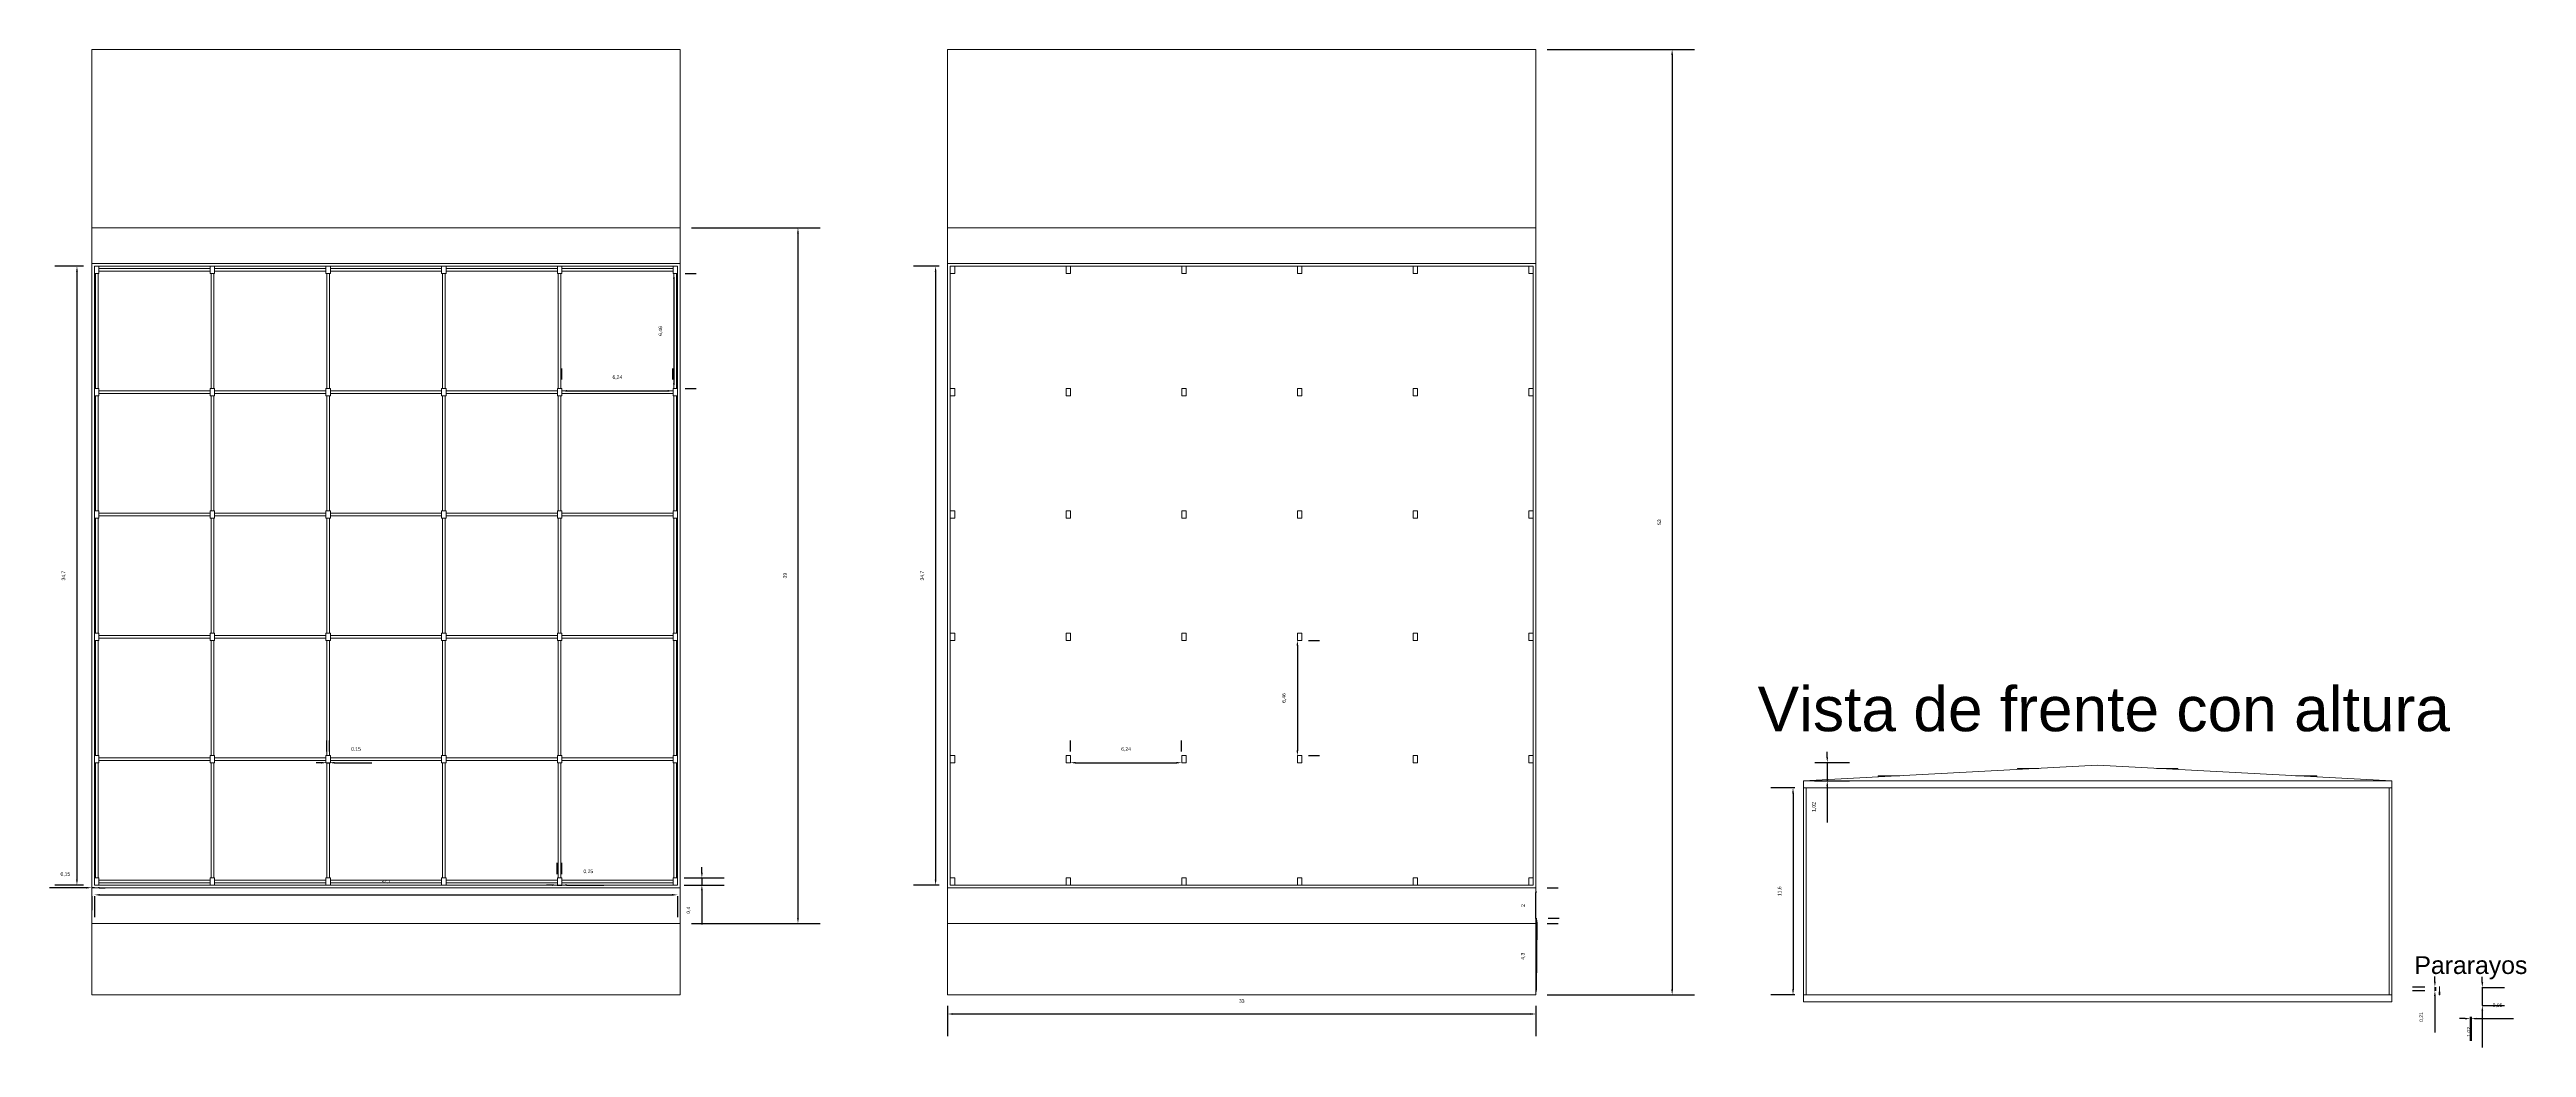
# Model space of a CAD drawing. Header units: millimetres. Extents: x -461 to 1315, y -154 to 152.
# Drawn here: x 410.4 to 549.3, y 22 to 78 of the extents above; entities that cross this region are included whole.
import ezdxf

# ---------------------------------------------------------------- set-up
doc = ezdxf.new("R2010")
doc.units = ezdxf.units.MM
for name, color, linetype, lineweight in [('A-AREA', 7, 'Continuous', 5), ('A-COLS', 1, 'Continuous', 13), ('A-FLOR', 252, 'Continuous', 15), ('A-ROOF', 200, 'Continuous', 13), ('A-WALL', 253, 'Continuous', 15), ('E-AUXL', 72, 'Continuous', 13), ('E-LTNG', 40, 'Continuous', 13), ('S-BEAM', 1, 'Continuous', 13), ('S-COLS', 1, 'Continuous', 13), ('S-FNDN', 143, 'Continuous', 13)]:
    doc.layers.add(name, color=color, linetype=linetype, lineweight=lineweight)
doc.styles.get("Standard").update_dxf_attribs({"font": 'arial.ttf'})
doc.dimstyles.new('Partes pequeñas', dxfattribs={"dimtxt": 0.2, "dimasz": 0.3, "dimexe": 1.25, "dimexo": 0.625, "dimtad": 1, "dimtxsty": 'Standard', "dimcen": 2.5, "dimclrd": 1, "dimadec": 0, "dimazin": 0, "dimtfac": 1, "dimtmove": 0, "dimatfit": 3, "dimfxl": 1, "dimarcsym": 0})

# ---------------------------------------------------------------- blocks, each defined once
blk = doc.blocks.new('*U8')
at = {"layer": 'S-COLS'}
blk.add_lwpolyline([(-0.125, -0.2), (0.125, -0.2), (0.125, 0.2), (-0.125, 0.2)], close=True, dxfattribs=at)
blk = doc.blocks.new('*U9')
at = {"layer": 'A-FLOR', "color": 0, "linetype": 'ByBlock', "lineweight": -2, "transparency": 16777216}
for p in [(0, 34.3), (6.49, 34.3), (12.98, 34.3), (19.47, 34.3), (25.96, 34.3), (32.45, 34.3), (0, 27.44), (6.49, 27.44), (12.98, 27.44), (19.47, 27.44), (25.96, 27.44), (32.45, 27.44), (0, 20.58), (6.49, 20.58), (12.98, 20.58), (19.47, 20.58), (25.96, 20.58), (32.45, 20.58), (0, 13.72), (6.49, 13.72), (12.98, 13.72), (19.47, 13.72), (25.96, 13.72), (32.45, 13.72), (0, 6.86), (6.49, 6.86), (12.98, 6.86), (19.47, 6.86), (25.96, 6.86), (32.45, 6.86), (0, 0), (6.49, 0), (12.98, 0), (19.47, 0), (25.96, 0), (32.45, 0)]:
    blk.add_blockref('*U8', p, dxfattribs=at)
blk = doc.blocks.new('*U10')
at = {"layer": 'S-COLS'}
blk.add_lwpolyline([(-0.125, -0.2), (0.125, -0.2), (0.125, 0.2), (-0.125, 0.2)], close=True, dxfattribs=at)
blk = doc.blocks.new('*U11')
at = {"layer": 'A-FLOR', "color": 0, "linetype": 'ByBlock', "lineweight": -2, "transparency": 16777216}
for p in [(0, 34.3), (6.49, 34.3), (12.98, 34.3), (19.47, 34.3), (25.96, 34.3), (32.45, 34.3), (0, 27.44), (6.49, 27.44), (12.98, 27.44), (19.47, 27.44), (25.96, 27.44), (32.45, 27.44), (0, 20.58), (6.49, 20.58), (12.98, 20.58), (19.47, 20.58), (25.96, 20.58), (32.45, 20.58), (0, 13.72), (6.49, 13.72), (12.98, 13.72), (19.47, 13.72), (25.96, 13.72), (32.45, 13.72), (0, 6.86), (6.49, 6.86), (12.98, 6.86), (19.47, 6.86), (25.96, 6.86), (32.45, 6.86), (0, 0), (6.49, 0), (12.98, 0), (19.47, 0), (25.96, 0), (32.45, 0)]:
    blk.add_blockref('*U10', p, dxfattribs=at)
blk = doc.blocks.new('*D87')
at = {"layer": 'A-AREA', "color": 0, "lineweight": -2, "transparency": 16777216}
for p, q in [((446.02, 65.45), (446.64, 65.45)), ((446.02, 58.99), (446.64, 58.99))]:
    blk.add_line(p, q, dxfattribs=at)
at = {"layer": 'A-AREA', "color": 1, "lineweight": -2, "transparency": 16777216}
blk.add_line((445.39, 65.15), (445.39, 59.29), dxfattribs=at)
at = {"layer": 'A-AREA', "color": 1, "transparency": 16777216}
for points in [[(445.34, 65.15), (445.44, 65.15), (445.39, 65.45)], [(445.34, 59.29), (445.44, 59.29), (445.39, 58.99)]]:
    blk.add_solid(points, dxfattribs=at)
at = {"layer": 'Defpoints', "color": 0, "transparency": 16777216}
for p in [(445.39, 65.45), (445.39, 58.99), (445.39, 58.99)]:
    blk.add_point(p, dxfattribs=at)
at = {"layer": 'A-AREA', "color": 0, "transparency": 16777216, "insert": (444.65, 62.22), "char_height": 0.2, "attachment_point": 5, "rotation": 90}
blk.add_mtext('6,46', dxfattribs=at)
blk = doc.blocks.new('*D88')
at = {"layer": 'A-AREA', "color": 0, "lineweight": -2, "transparency": 16777216}
for p, q in [((439.1, 59.49), (439.1, 60.11)), ((445.34, 59.49), (445.34, 60.11))]:
    blk.add_line(p, q, dxfattribs=at)
at = {"layer": 'A-AREA', "color": 1, "lineweight": -2, "transparency": 16777216}
blk.add_line((439.4, 58.86), (445.04, 58.86), dxfattribs=at)
at = {"layer": 'A-AREA', "color": 1, "transparency": 16777216}
for points in [[(439.4, 58.91), (439.4, 58.81), (439.1, 58.86)], [(445.04, 58.91), (445.04, 58.81), (445.34, 58.86)]]:
    blk.add_solid(points, dxfattribs=at)
at = {"layer": 'Defpoints', "color": 0, "transparency": 16777216}
for p in [(439.1, 58.86), (445.34, 58.86), (445.34, 58.86)]:
    blk.add_point(p, dxfattribs=at)
at = {"layer": 'A-AREA', "color": 0, "transparency": 16777216, "insert": (442.22, 59.61), "char_height": 0.2, "attachment_point": 5}
blk.add_mtext('6,24', dxfattribs=at)
blk = doc.blocks.new('*D89')
at = {"layer": 'A-AREA', "color": 1, "lineweight": -2, "transparency": 16777216}
for p, q in [((446.96, 31.85), (446.96, 32.15)), ((446.96, 31.55), (446.96, 31.15)), ((446.96, 30.85), (446.96, 28.94))]:
    blk.add_line(p, q, dxfattribs=at)
at = {"layer": 'A-AREA', "color": 0, "lineweight": -2, "transparency": 16777216}
for p, q in [((445.97, 31.55), (448.21, 31.55)), ((445.97, 31.15), (448.21, 31.15))]:
    blk.add_line(p, q, dxfattribs=at)
at = {"layer": 'A-AREA', "color": 1, "transparency": 16777216}
for points in [[(446.91, 31.85), (447.01, 31.85), (446.96, 31.55)], [(446.91, 30.85), (447.01, 30.85), (446.96, 31.15)]]:
    blk.add_solid(points, dxfattribs=at)
at = {"layer": 'Defpoints', "color": 0, "transparency": 16777216}
for p in [(445.34, 31.55), (445.34, 31.15), (446.96, 31.15)]:
    blk.add_point(p, dxfattribs=at)
at = {"layer": 'A-AREA', "color": 0, "transparency": 16777216, "insert": (446.22, 29.74), "char_height": 0.2, "attachment_point": 5, "rotation": 90}
blk.add_mtext('0,4', dxfattribs=at)
blk = doc.blocks.new('*D90')
at = {"layer": 'A-AREA', "color": 0, "lineweight": -2, "transparency": 16777216}
for p, q in [((438.85, 31.77), (438.85, 32.4)), ((439.1, 31.77), (439.1, 32.4))]:
    blk.add_line(p, q, dxfattribs=at)
at = {"layer": 'A-AREA', "color": 1, "lineweight": -2, "transparency": 16777216}
for p, q in [((438.55, 31.15), (438.25, 31.15)), ((438.85, 31.15), (439.1, 31.15)), ((439.4, 31.15), (441.47, 31.15))]:
    blk.add_line(p, q, dxfattribs=at)
at = {"layer": 'A-AREA', "color": 1, "transparency": 16777216}
for points in [[(438.55, 31.2), (438.55, 31.1), (438.85, 31.15)], [(439.4, 31.2), (439.4, 31.1), (439.1, 31.15)]]:
    blk.add_solid(points, dxfattribs=at)
at = {"layer": 'Defpoints', "color": 0, "transparency": 16777216}
for p in [(438.85, 31.15), (439.1, 31.15), (439.1, 31.15)]:
    blk.add_point(p, dxfattribs=at)
at = {"layer": 'A-AREA', "color": 0, "transparency": 16777216, "insert": (440.59, 31.9), "char_height": 0.2, "attachment_point": 5}
blk.add_mtext('0,25', dxfattribs=at)
blk = doc.blocks.new('*D91')
at = {"layer": 'A-AREA', "color": 0, "lineweight": -2, "transparency": 16777216}
for p, q in [((425.92, 38.64), (425.92, 39.26)), ((426.07, 38.64), (426.07, 39.26))]:
    blk.add_line(p, q, dxfattribs=at)
at = {"layer": 'A-AREA', "color": 1, "lineweight": -2, "transparency": 16777216}
for p, q in [((425.62, 38.01), (425.32, 38.01)), ((425.92, 38.01), (426.07, 38.01)), ((426.37, 38.01), (428.44, 38.01))]:
    blk.add_line(p, q, dxfattribs=at)
at = {"layer": 'A-AREA', "color": 1, "transparency": 16777216}
for points in [[(425.62, 38.06), (425.62, 37.96), (425.92, 38.01)], [(426.37, 38.06), (426.37, 37.96), (426.07, 38.01)]]:
    blk.add_solid(points, dxfattribs=at)
at = {"layer": 'Defpoints', "color": 0, "transparency": 16777216}
for p in [(425.92, 38.01), (426.07, 38.01), (426.07, 38.01)]:
    blk.add_point(p, dxfattribs=at)
at = {"layer": 'A-AREA', "color": 0, "transparency": 16777216, "insert": (427.56, 38.76), "char_height": 0.2, "attachment_point": 5}
blk.add_mtext('0,15', dxfattribs=at)
blk = doc.blocks.new('*D92')
at = {"layer": 'A-AREA', "color": 0, "lineweight": -2, "transparency": 16777216}
for p, q in [((412.27, 65.85), (410.66, 65.85)), ((412.27, 31.15), (410.66, 31.15))]:
    blk.add_line(p, q, dxfattribs=at)
at = {"layer": 'A-AREA', "color": 1, "lineweight": -2, "transparency": 16777216}
blk.add_line((411.91, 65.55), (411.91, 31.45), dxfattribs=at)
at = {"layer": 'A-AREA', "color": 1, "transparency": 16777216}
for points in [[(411.86, 65.55), (411.96, 65.55), (411.91, 65.85)], [(411.86, 31.45), (411.96, 31.45), (411.91, 31.15)]]:
    blk.add_solid(points, dxfattribs=at)
at = {"layer": 'Defpoints', "color": 0, "transparency": 16777216}
for p in [(412.89, 65.85), (411.91, 31.15), (412.89, 31.15)]:
    blk.add_point(p, dxfattribs=at)
at = {"layer": 'A-AREA', "color": 0, "transparency": 16777216, "insert": (411.17, 48.5), "char_height": 0.2, "attachment_point": 5, "rotation": 90}
blk.add_mtext('34,7', dxfattribs=at)
blk = doc.blocks.new('*D93')
at = {"layer": 'A-AREA', "color": 1, "lineweight": -2, "transparency": 16777216}
blk.add_line((413.19, 30.6), (445.29, 30.6), dxfattribs=at)
at = {"layer": 'A-AREA', "color": 0, "lineweight": -2, "transparency": 16777216}
for p, q in [((412.89, 30.52), (412.89, 29.35)), ((445.59, 30.52), (445.59, 29.35))]:
    blk.add_line(p, q, dxfattribs=at)
at = {"layer": 'A-AREA', "color": 1, "transparency": 16777216}
for points in [[(413.19, 30.65), (413.19, 30.55), (412.89, 30.6)], [(445.29, 30.65), (445.29, 30.55), (445.59, 30.6)]]:
    blk.add_solid(points, dxfattribs=at)
at = {"layer": 'Defpoints', "color": 0, "transparency": 16777216}
for p in [(412.89, 31.15), (445.59, 31.15), (445.59, 30.6)]:
    blk.add_point(p, dxfattribs=at)
at = {"layer": 'A-AREA', "color": 0, "transparency": 16777216, "insert": (429.24, 31.34), "char_height": 0.2, "attachment_point": 5}
blk.add_mtext('32,7', dxfattribs=at)
blk = doc.blocks.new('*D94')
at = {"layer": 'A-AREA', "color": 1, "lineweight": -2, "transparency": 16777216}
for p, q in [((412.44, 31), (410.37, 31)), ((412.89, 31), (412.74, 31)), ((413.19, 31), (413.49, 31))]:
    blk.add_line(p, q, dxfattribs=at)
at = {"layer": 'A-AREA', "color": 0, "lineweight": -2, "transparency": 16777216}
for p, q in [((412.74, 30.53), (412.74, 29.75)), ((412.89, 30.53), (412.89, 29.75))]:
    blk.add_line(p, q, dxfattribs=at)
at = {"layer": 'A-AREA', "color": 1, "transparency": 16777216}
for points in [[(412.44, 31.05), (412.44, 30.95), (412.74, 31)], [(413.19, 31.05), (413.19, 30.95), (412.89, 31)]]:
    blk.add_solid(points, dxfattribs=at)
at = {"layer": 'Defpoints', "color": 0, "transparency": 16777216}
for p in [(412.74, 31.15), (412.74, 31), (412.89, 31.15)]:
    blk.add_point(p, dxfattribs=at)
at = {"layer": 'A-AREA', "color": 0, "transparency": 16777216, "insert": (411.26, 31.75), "char_height": 0.2, "attachment_point": 5}
blk.add_mtext('0,15', dxfattribs=at)
blk = doc.blocks.new('*D95')
at = {"layer": 'A-AREA', "color": 0, "lineweight": -2, "transparency": 16777216}
for p, q in [((446.37, 68), (453.6, 68)), ((446.37, 29), (453.6, 29))]:
    blk.add_line(p, q, dxfattribs=at)
at = {"layer": 'A-AREA', "color": 1, "lineweight": -2, "transparency": 16777216}
blk.add_line((452.35, 67.7), (452.35, 29.3), dxfattribs=at)
at = {"layer": 'A-AREA', "color": 1, "transparency": 16777216}
for points in [[(452.3, 67.7), (452.4, 67.7), (452.35, 68)], [(452.3, 29.3), (452.4, 29.3), (452.35, 29)]]:
    blk.add_solid(points, dxfattribs=at)
at = {"layer": 'Defpoints', "color": 0, "transparency": 16777216}
for p in [(445.74, 68), (445.74, 29), (452.35, 29)]:
    blk.add_point(p, dxfattribs=at)
at = {"layer": 'A-AREA', "color": 0, "transparency": 16777216, "insert": (451.62, 48.5), "char_height": 0.2, "attachment_point": 5, "rotation": 90}
blk.add_mtext('39', dxfattribs=at)
blk = doc.blocks.new('*D96')
at = {"layer": 'A-AREA', "color": 0, "lineweight": -2, "transparency": 16777216}
for p, q in [((467.63, 38.64), (467.63, 39.26)), ((473.87, 38.64), (473.87, 39.26))]:
    blk.add_line(p, q, dxfattribs=at)
at = {"layer": 'A-AREA', "color": 1, "lineweight": -2, "transparency": 16777216}
blk.add_line((467.93, 38.01), (473.57, 38.01), dxfattribs=at)
at = {"layer": 'A-AREA', "color": 1, "transparency": 16777216}
for points in [[(467.93, 38.06), (467.93, 37.96), (467.63, 38.01)], [(473.57, 38.06), (473.57, 37.96), (473.87, 38.01)]]:
    blk.add_solid(points, dxfattribs=at)
at = {"layer": 'Defpoints', "color": 0, "transparency": 16777216}
for p in [(467.63, 38.01), (473.87, 38.01), (473.87, 38.01)]:
    blk.add_point(p, dxfattribs=at)
at = {"layer": 'A-AREA', "color": 0, "transparency": 16777216, "insert": (470.75, 38.76), "char_height": 0.2, "attachment_point": 5}
blk.add_mtext('6,24', dxfattribs=at)
blk = doc.blocks.new('*D97')
at = {"layer": 'A-AREA', "color": 1, "lineweight": -2, "transparency": 16777216}
blk.add_line((480.36, 44.57), (480.36, 38.71), dxfattribs=at)
at = {"layer": 'A-AREA', "color": 0, "lineweight": -2, "transparency": 16777216}
for p, q in [((480.99, 44.87), (481.61, 44.87)), ((480.99, 38.41), (481.61, 38.41))]:
    blk.add_line(p, q, dxfattribs=at)
at = {"layer": 'A-AREA', "color": 1, "transparency": 16777216}
for points in [[(480.31, 44.57), (480.41, 44.57), (480.36, 44.87)], [(480.31, 38.71), (480.41, 38.71), (480.36, 38.41)]]:
    blk.add_solid(points, dxfattribs=at)
at = {"layer": 'Defpoints', "color": 0, "transparency": 16777216}
for p in [(480.36, 44.87), (480.36, 38.41), (480.36, 38.41)]:
    blk.add_point(p, dxfattribs=at)
at = {"layer": 'A-AREA', "color": 0, "transparency": 16777216, "insert": (479.62, 41.64), "char_height": 0.2, "attachment_point": 5, "rotation": 90}
blk.add_mtext('6,46', dxfattribs=at)
blk = doc.blocks.new('*D98')
at = {"layer": 'A-AREA', "color": 0, "lineweight": -2, "transparency": 16777216}
for p, q in [((460.27, 65.85), (458.82, 65.85)), ((460.27, 31.15), (458.82, 31.15))]:
    blk.add_line(p, q, dxfattribs=at)
at = {"layer": 'A-AREA', "color": 1, "lineweight": -2, "transparency": 16777216}
blk.add_line((460.07, 65.55), (460.07, 31.45), dxfattribs=at)
at = {"layer": 'A-AREA', "color": 1, "transparency": 16777216}
for points in [[(460.02, 65.55), (460.12, 65.55), (460.07, 65.85)], [(460.02, 31.45), (460.12, 31.45), (460.07, 31.15)]]:
    blk.add_solid(points, dxfattribs=at)
at = {"layer": 'Defpoints', "color": 0, "transparency": 16777216}
for p in [(460.89, 65.85), (460.07, 31.15), (460.89, 31.15)]:
    blk.add_point(p, dxfattribs=at)
at = {"layer": 'A-AREA', "color": 0, "transparency": 16777216, "insert": (459.33, 48.5), "char_height": 0.2, "attachment_point": 5, "rotation": 90}
blk.add_mtext('34,7', dxfattribs=at)
blk = doc.blocks.new('*D99')
at = {"layer": 'A-AREA', "color": 1, "lineweight": -2, "transparency": 16777216}
blk.add_line((493.74, 29.3), (493.74, 30.7), dxfattribs=at)
at = {"layer": 'A-AREA', "color": 0, "lineweight": -2, "transparency": 16777216}
for p, q in [((494.37, 31), (494.99, 31)), ((494.37, 29), (494.99, 29))]:
    blk.add_line(p, q, dxfattribs=at)
at = {"layer": 'A-AREA', "color": 1, "transparency": 16777216}
for points in [[(493.69, 30.7), (493.79, 30.7), (493.74, 31)], [(493.69, 29.3), (493.79, 29.3), (493.74, 29)]]:
    blk.add_solid(points, dxfattribs=at)
at = {"layer": 'Defpoints', "color": 0, "transparency": 16777216}
for p in [(493.74, 31), (493.74, 31), (493.74, 29)]:
    blk.add_point(p, dxfattribs=at)
at = {"layer": 'A-AREA', "color": 0, "transparency": 16777216, "insert": (493.02, 30), "char_height": 0.2, "attachment_point": 5, "rotation": 90}
blk.add_mtext('2', dxfattribs=at)
blk = doc.blocks.new('*D100')
at = {"layer": 'A-AREA', "color": 0, "lineweight": -2, "transparency": 16777216}
for p, q in [((494.42, 29.29), (495.04, 29.29)), ((494.37, 24.99), (494.99, 24.99))]:
    blk.add_line(p, q, dxfattribs=at)
at = {"layer": 'A-AREA', "color": 1, "lineweight": -2, "transparency": 16777216}
blk.add_line((493.79, 29), (493.75, 25.3), dxfattribs=at)
at = {"layer": 'A-AREA', "color": 1, "transparency": 16777216}
for points in [[(493.74, 29), (493.84, 29), (493.79, 29.3)], [(493.7, 25.3), (493.8, 25.3), (493.74, 25)]]:
    blk.add_solid(points, dxfattribs=at)
at = {"layer": 'Defpoints', "color": 0, "transparency": 16777216}
for p in [(493.79, 29.3), (493.74, 25), (493.74, 25)]:
    blk.add_point(p, dxfattribs=at)
at = {"layer": 'A-AREA', "color": 0, "transparency": 16777216, "insert": (493.02, 27.16), "char_height": 0.2, "attachment_point": 5, "rotation": 89.3338}
blk.add_mtext('4,3', dxfattribs=at)
blk = doc.blocks.new('*D101')
at = {"layer": 'A-AREA', "color": 0, "lineweight": -2, "transparency": 16777216}
for p, q in [((494.37, 78), (502.63, 78)), ((494.37, 25), (502.63, 25))]:
    blk.add_line(p, q, dxfattribs=at)
at = {"layer": 'A-AREA', "color": 1, "lineweight": -2, "transparency": 16777216}
blk.add_line((501.38, 77.7), (501.38, 25.3), dxfattribs=at)
at = {"layer": 'A-AREA', "color": 1, "transparency": 16777216}
for points in [[(501.33, 77.7), (501.43, 77.7), (501.38, 78)], [(501.33, 25.3), (501.43, 25.3), (501.38, 25)]]:
    blk.add_solid(points, dxfattribs=at)
at = {"layer": 'Defpoints', "color": 0, "transparency": 16777216}
for p in [(493.74, 78), (493.74, 25), (501.38, 25)]:
    blk.add_point(p, dxfattribs=at)
at = {"layer": 'A-AREA', "color": 0, "transparency": 16777216, "insert": (500.66, 51.5), "char_height": 0.2, "attachment_point": 5, "rotation": 90}
blk.add_mtext('53', dxfattribs=at)
blk = doc.blocks.new('*D102')
at = {"layer": 'A-AREA', "color": 0, "lineweight": -2, "transparency": 16777216}
for p, q in [((460.74, 24.37), (460.74, 22.67)), ((493.74, 24.37), (493.74, 22.67))]:
    blk.add_line(p, q, dxfattribs=at)
at = {"layer": 'A-AREA', "color": 1, "lineweight": -2, "transparency": 16777216}
blk.add_line((461.04, 23.92), (493.44, 23.92), dxfattribs=at)
at = {"layer": 'A-AREA', "color": 1, "transparency": 16777216}
for points in [[(461.04, 23.97), (461.04, 23.87), (460.74, 23.92)], [(493.44, 23.97), (493.44, 23.87), (493.74, 23.92)]]:
    blk.add_solid(points, dxfattribs=at)
at = {"layer": 'Defpoints', "color": 0, "transparency": 16777216}
for p in [(460.74, 25), (493.74, 25), (493.74, 23.92)]:
    blk.add_point(p, dxfattribs=at)
at = {"layer": 'A-AREA', "color": 0, "transparency": 16777216, "insert": (477.24, 24.65), "char_height": 0.2, "attachment_point": 5}
blk.add_mtext('33', dxfattribs=at)
blk = doc.blocks.new('*D103')
at = {"layer": 'A-AREA', "color": 0, "lineweight": -2, "transparency": 16777216}
for p, q in [((546.79, 25.41), (548.07, 25.41)), ((546.81, 24.39), (548.07, 24.39))]:
    blk.add_line(p, q, dxfattribs=at)
at = {"layer": 'A-AREA', "color": 1, "lineweight": -2, "transparency": 16777216}
for p, q in [((546.82, 25.71), (546.82, 26.01)), ((546.82, 25.41), (546.82, 24.39)), ((546.82, 24.09), (546.82, 22.04))]:
    blk.add_line(p, q, dxfattribs=at)
at = {"layer": 'A-AREA', "color": 1, "transparency": 16777216}
for points in [[(546.77, 25.71), (546.87, 25.71), (546.82, 25.41)], [(546.77, 24.09), (546.87, 24.09), (546.82, 24.39)]]:
    blk.add_solid(points, dxfattribs=at)
at = {"layer": 'Defpoints', "color": 0, "transparency": 16777216}
for p in [(546.16, 25.41), (546.19, 24.39), (546.82, 24.39)]:
    blk.add_point(p, dxfattribs=at)
at = {"layer": 'A-AREA', "color": 0, "transparency": 16777216, "insert": (546.08, 22.92), "char_height": 0.2, "attachment_point": 5, "rotation": 90}
blk.add_mtext('1,02', dxfattribs=at)
blk = doc.blocks.new('*D104')
at = {"layer": 'A-AREA', "color": 0, "lineweight": -2, "transparency": 16777216}
for p, q in [((543.59, 25.43), (542.91, 25.43)), ((543.59, 25.22), (542.91, 25.22))]:
    blk.add_line(p, q, dxfattribs=at)
at = {"layer": 'A-AREA', "color": 1, "lineweight": -2, "transparency": 16777216}
for p, q in [((544.16, 25.73), (544.16, 26.03)), ((544.16, 25.43), (544.16, 25.22)), ((544.16, 24.92), (544.16, 22.89))]:
    blk.add_line(p, q, dxfattribs=at)
at = {"layer": 'A-AREA', "color": 1, "transparency": 16777216}
for points in [[(544.11, 25.73), (544.21, 25.73), (544.16, 25.43)], [(544.11, 24.92), (544.21, 24.92), (544.16, 25.22)]]:
    blk.add_solid(points, dxfattribs=at)
at = {"layer": 'Defpoints', "color": 0, "transparency": 16777216}
for p in [(544.16, 25.22), (544.21, 25.43), (544.21, 25.22)]:
    blk.add_point(p, dxfattribs=at)
at = {"layer": 'A-AREA', "color": 0, "transparency": 16777216, "insert": (543.41, 23.75), "char_height": 0.2, "attachment_point": 5, "rotation": 90}
blk.add_mtext('0,21', dxfattribs=at)
blk = doc.blocks.new('*D105')
at = {"layer": 'A-AREA', "color": 1, "lineweight": -2, "transparency": 16777216}
for p, q in [((545.84, 23.66), (545.54, 23.66)), ((546.14, 23.66), (546.19, 23.66)), ((546.49, 23.66), (548.56, 23.66))]:
    blk.add_line(p, q, dxfattribs=at)
at = {"layer": 'A-AREA', "color": 0, "lineweight": -2, "transparency": 16777216}
for p, q in [((546.14, 23.77), (546.14, 22.41)), ((546.19, 23.77), (546.19, 22.41))]:
    blk.add_line(p, q, dxfattribs=at)
at = {"layer": 'A-AREA', "color": 1, "transparency": 16777216}
for points in [[(545.84, 23.71), (545.84, 23.61), (546.14, 23.66)], [(546.49, 23.71), (546.49, 23.61), (546.19, 23.66)]]:
    blk.add_solid(points, dxfattribs=at)
at = {"layer": 'Defpoints', "color": 0, "transparency": 16777216}
for p in [(546.14, 24.39), (546.19, 24.39), (546.19, 23.66)]:
    blk.add_point(p, dxfattribs=at)
at = {"layer": 'A-AREA', "color": 0, "transparency": 16777216, "insert": (547.67, 24.4), "char_height": 0.2, "attachment_point": 5}
blk.add_mtext('0,05', dxfattribs=at)
blk = doc.blocks.new('*D106')
at = {"layer": 'A-AREA', "color": 0, "lineweight": -2, "transparency": 16777216}
for p, q in [((508.27, 36.6), (506.91, 36.6)), ((508.27, 25), (506.91, 25))]:
    blk.add_line(p, q, dxfattribs=at)
at = {"layer": 'A-AREA', "color": 1, "lineweight": -2, "transparency": 16777216}
blk.add_line((508.16, 36.3), (508.16, 25.3), dxfattribs=at)
at = {"layer": 'A-AREA', "color": 1, "transparency": 16777216}
for points in [[(508.11, 36.3), (508.21, 36.3), (508.16, 36.6)], [(508.11, 25.3), (508.21, 25.3), (508.16, 25)]]:
    blk.add_solid(points, dxfattribs=at)
at = {"layer": 'Defpoints', "color": 0, "transparency": 16777216}
for p in [(508.89, 36.6), (508.16, 25), (508.89, 25)]:
    blk.add_point(p, dxfattribs=at)
at = {"layer": 'A-AREA', "color": 0, "transparency": 16777216, "insert": (507.42, 30.8), "char_height": 0.2, "attachment_point": 5, "rotation": 90}
blk.add_mtext('11,6', dxfattribs=at)
blk = doc.blocks.new('*D107')
at = {"layer": 'A-AREA', "color": 0, "lineweight": -2, "transparency": 16777216}
for p, q in [((509.39, 38.02), (511.33, 38.02)), ((509.37, 37), (511.33, 37))]:
    blk.add_line(p, q, dxfattribs=at)
at = {"layer": 'A-AREA', "color": 1, "lineweight": -2, "transparency": 16777216}
for p, q in [((510.08, 38.32), (510.08, 38.62)), ((510.08, 38.02), (510.08, 37)), ((510.08, 36.7), (510.08, 34.65))]:
    blk.add_line(p, q, dxfattribs=at)
at = {"layer": 'A-AREA', "color": 1, "transparency": 16777216}
for points in [[(510.03, 38.32), (510.13, 38.32), (510.08, 38.02)], [(510.03, 36.7), (510.13, 36.7), (510.08, 37)]]:
    blk.add_solid(points, dxfattribs=at)
at = {"layer": 'Defpoints', "color": 0, "transparency": 16777216}
for p in [(508.77, 38.02), (508.74, 37), (510.08, 37)]:
    blk.add_point(p, dxfattribs=at)
at = {"layer": 'A-AREA', "color": 0, "transparency": 16777216, "insert": (509.34, 35.53), "char_height": 0.2, "attachment_point": 5, "rotation": 90}
blk.add_mtext('1,02', dxfattribs=at)

msp = doc.modelspace()

# ---------------------------------------------------------------- linework, layer by layer
at = {"layer": 'A-AREA'}
for p, q in [((412.743, 78), (445.743, 78)), ((412.743, 31), (412.743, 78)), ((445.743, 78), (445.743, 25)), ((460.743, 78), (493.743, 78)), ((460.743, 31), (460.743, 78)), ((493.743, 78), (493.743, 25)), ((508.743, 25), (508.743, 37)), ((508.743, 37), (541.743, 37)), ((541.743, 37), (541.743, 25)), ((412.743, 25), (412.743, 31)), ((460.743, 25), (460.743, 31)), ((445.743, 25), (412.743, 25)), ((493.743, 25), (460.743, 25)), ((541.743, 25), (508.743, 25))]:
    msp.add_line(p, q, dxfattribs=at)
at = {"layer": 'A-COLS'}
for p, q in [((508.893, 36.6), (508.743, 36.6)), ((508.893, 36.6), (508.893, 25)), ((541.593, 25), (541.593, 36.6)), ((508.893, 25), (508.743, 25)), ((541.743, 25), (541.593, 25))]:
    msp.add_line(p, q, dxfattribs=at)
at = {"layer": 'A-ROOF'}
for p, q in [((412.743, 68), (445.743, 68)), ((460.743, 68), (493.743, 68)), ((508.743, 37), (525.243, 37.865)), ((541.743, 37), (525.243, 37.865)), ((412.743, 29), (445.743, 29)), ((460.743, 29), (493.743, 29))]:
    msp.add_line(p, q, dxfattribs=at)
at = {"layer": 'A-WALL'}
for p, q in [((412.743, 66), (412.893, 66)), ((445.743, 66), (412.743, 66)), ((445.593, 65.85), (412.893, 65.85)), ((412.893, 65.85), (412.893, 31.15)), ((412.893, 65.85), (412.893, 31.15)), ((412.893, 65.85), (445.593, 65.85)), ((445.593, 31.15), (445.593, 65.85)), ((445.593, 31.15), (445.593, 65.85)), ((460.743, 66), (460.893, 66)), ((493.743, 66), (460.743, 66)), ((493.593, 65.85), (460.893, 65.85)), ((460.893, 65.85), (460.893, 31.15)), ((460.893, 65.85), (460.893, 31.15)), ((460.893, 65.85), (493.593, 65.85)), ((493.593, 31.15), (493.593, 65.85)), ((493.593, 31.15), (493.593, 65.85)), ((445.593, 31), (412.743, 31)), ((421.106, 31.15), (412.893, 31.15)), ((412.893, 31.15), (432.34, 31.15)), ((421.106, 31.15), (445.593, 31.15)), ((435.04, 31.15), (432.49, 31.15)), ((435.04, 31.15), (438.34, 31.15)), ((438.34, 31.15), (445.593, 31.15)), ((445.593, 31.15), (439.593, 31.15)), ((445.743, 31), (445.593, 31)), ((493.593, 31), (460.743, 31)), ((469.106, 31.15), (460.893, 31.15)), ((460.893, 31.15), (480.34, 31.15)), ((469.106, 31.15), (493.593, 31.15)), ((483.04, 31.15), (480.49, 31.15)), ((483.04, 31.15), (486.34, 31.15)), ((486.34, 31.15), (493.593, 31.15)), ((493.593, 31.15), (487.593, 31.15)), ((493.743, 31), (493.593, 31))]:
    msp.add_line(p, q, dxfattribs=at)
for points in [[(412.743, 31), (445.743, 31), (445.743, 66), (412.743, 66)], [(460.743, 31), (493.743, 31), (493.743, 66), (460.743, 66)]]:
    msp.add_lwpolyline(points, close=True, dxfattribs=at)
at = {"layer": 'E-AUXL'}
for p, q in [((520.743, 37.629), (520.743, 37.692)), ((520.743, 37.692), (521.943, 37.692)), ((529.743, 37.692), (528.543, 37.692)), ((529.743, 37.629), (529.743, 37.692)), ((512.943, 37.22), (512.943, 37.283)), ((512.943, 37.283), (514.143, 37.283)), ((537.543, 37.283), (536.343, 37.283)), ((537.543, 37.22), (537.543, 37.283))]:
    msp.add_line(p, q, dxfattribs=at)
at = {"layer": 'E-LTNG'}
for p, q in [((544.208, 25.406), (544.212, 25.424)), ((544.208, 25.218), (544.208, 25.406)), ((544.208, 25.218), (544.22, 25.218)), ((544.214, 25.218), (544.214, 25.425)), ((544.22, 25.406), (544.216, 25.424)), ((544.22, 25.218), (544.22, 25.406)), ((544.394, 25), (544.394, 25.119)), ((544.41, 25.44), (544.416, 25.46)), ((544.41, 25.155), (544.41, 25.44)), ((544.418, 25.461), (544.418, 25)), ((544.426, 25.44), (544.419, 25.46)), ((544.426, 25.155), (544.426, 25.44)), ((544.442, 25), (544.442, 25.119)), ((544.442, 25), (544.394, 25))]:
    msp.add_line(p, q, dxfattribs=at)
for centre, radius, start, end in [((544.214, 25.423), 0.00204, 11.61854, 168.38146), ((544.418, 25.13), 0.0263, 335.99676, 204.00324), ((544.418, 25.46), 0.00123, 18.98094, 166.31953)]:
    msp.add_arc(centre, radius, start, end, dxfattribs=at)
at = {"layer": 'S-BEAM'}
msp.add_line((508.893, 36.6), (541.743, 36.6), dxfattribs=at)
for points in [[(412.943, 58.99), (413.093, 58.99), (413.093, 65.45), (412.943, 65.45)], [(419.383, 65.575), (419.383, 65.725), (413.143, 65.725), (413.143, 65.575)], [(419.433, 58.99), (419.583, 58.99), (419.583, 65.45), (419.433, 65.45)], [(425.873, 65.575), (425.873, 65.725), (419.633, 65.725), (419.633, 65.575)], [(425.923, 58.99), (426.073, 58.99), (426.073, 65.45), (425.923, 65.45)], [(432.363, 65.575), (432.363, 65.725), (426.123, 65.725), (426.123, 65.575)], [(432.413, 58.99), (432.563, 58.99), (432.563, 65.45), (432.413, 65.45)], [(438.853, 65.575), (438.853, 65.725), (432.613, 65.725), (432.613, 65.575)], [(438.903, 58.99), (439.053, 58.99), (439.053, 65.45), (438.903, 65.45)], [(445.343, 65.575), (445.343, 65.725), (439.103, 65.725), (439.103, 65.575)], [(445.393, 58.99), (445.543, 58.99), (445.543, 65.45), (445.393, 65.45)], [(412.943, 52.13), (413.093, 52.13), (413.093, 58.59), (412.943, 58.59)], [(419.383, 58.715), (419.383, 58.865), (413.143, 58.865), (413.143, 58.715)], [(419.433, 52.13), (419.583, 52.13), (419.583, 58.59), (419.433, 58.59)], [(425.873, 58.715), (425.873, 58.865), (419.633, 58.865), (419.633, 58.715)], [(425.923, 52.13), (426.073, 52.13), (426.073, 58.59), (425.923, 58.59)], [(432.363, 58.715), (432.363, 58.865), (426.123, 58.865), (426.123, 58.715)], [(432.413, 52.13), (432.563, 52.13), (432.563, 58.59), (432.413, 58.59)], [(438.853, 58.715), (438.853, 58.865), (432.613, 58.865), (432.613, 58.715)], [(438.903, 52.13), (439.053, 52.13), (439.053, 58.59), (438.903, 58.59)], [(445.343, 58.715), (445.343, 58.865), (439.103, 58.865), (439.103, 58.715)], [(445.393, 52.13), (445.543, 52.13), (445.543, 58.59), (445.393, 58.59)], [(412.943, 45.27), (413.093, 45.27), (413.093, 51.73), (412.943, 51.73)], [(419.383, 51.855), (419.383, 52.005), (413.143, 52.005), (413.143, 51.855)], [(419.433, 45.27), (419.583, 45.27), (419.583, 51.73), (419.433, 51.73)], [(425.873, 51.855), (425.873, 52.005), (419.633, 52.005), (419.633, 51.855)], [(425.923, 45.27), (426.073, 45.27), (426.073, 51.73), (425.923, 51.73)], [(432.363, 51.855), (432.363, 52.005), (426.123, 52.005), (426.123, 51.855)], [(432.413, 45.27), (432.563, 45.27), (432.563, 51.73), (432.413, 51.73)], [(438.853, 51.855), (438.853, 52.005), (432.613, 52.005), (432.613, 51.855)], [(438.903, 45.27), (439.053, 45.27), (439.053, 51.73), (438.903, 51.73)], [(445.343, 51.855), (445.343, 52.005), (439.103, 52.005), (439.103, 51.855)], [(445.393, 45.27), (445.543, 45.27), (445.543, 51.73), (445.393, 51.73)], [(412.943, 38.41), (413.093, 38.41), (413.093, 44.87), (412.943, 44.87)], [(419.383, 44.995), (419.383, 45.145), (413.143, 45.145), (413.143, 44.995)], [(419.433, 38.41), (419.583, 38.41), (419.583, 44.87), (419.433, 44.87)], [(425.873, 44.995), (425.873, 45.145), (419.633, 45.145), (419.633, 44.995)], [(425.923, 38.41), (426.073, 38.41), (426.073, 44.87), (425.923, 44.87)], [(432.363, 44.995), (432.363, 45.145), (426.123, 45.145), (426.123, 44.995)], [(432.413, 38.41), (432.563, 38.41), (432.563, 44.87), (432.413, 44.87)], [(438.853, 44.995), (438.853, 45.145), (432.613, 45.145), (432.613, 44.995)], [(438.903, 38.41), (439.053, 38.41), (439.053, 44.87), (438.903, 44.87)], [(445.343, 44.995), (445.343, 45.145), (439.103, 45.145), (439.103, 44.995)], [(445.393, 38.41), (445.543, 38.41), (445.543, 44.87), (445.393, 44.87)], [(412.943, 31.55), (413.093, 31.55), (413.093, 38.01), (412.943, 38.01)], [(419.383, 38.135), (419.383, 38.285), (413.143, 38.285), (413.143, 38.135)], [(419.433, 31.55), (419.583, 31.55), (419.583, 38.01), (419.433, 38.01)], [(425.873, 38.135), (425.873, 38.285), (419.633, 38.285), (419.633, 38.135)], [(425.923, 31.55), (426.073, 31.55), (426.073, 38.01), (425.923, 38.01)], [(432.363, 38.135), (432.363, 38.285), (426.123, 38.285), (426.123, 38.135)], [(432.413, 31.55), (432.563, 31.55), (432.563, 38.01), (432.413, 38.01)], [(438.853, 38.135), (438.853, 38.285), (432.613, 38.285), (432.613, 38.135)], [(438.903, 31.55), (439.053, 31.55), (439.053, 38.01), (438.903, 38.01)], [(445.343, 38.135), (445.343, 38.285), (439.103, 38.285), (439.103, 38.135)], [(445.393, 31.55), (445.543, 31.55), (445.543, 38.01), (445.393, 38.01)], [(419.383, 31.275), (419.383, 31.425), (413.143, 31.425), (413.143, 31.275)], [(425.873, 31.275), (425.873, 31.425), (419.633, 31.425), (419.633, 31.275)], [(432.363, 31.275), (432.363, 31.425), (426.123, 31.425), (426.123, 31.275)], [(438.853, 31.275), (438.853, 31.425), (432.613, 31.425), (432.613, 31.275)], [(445.343, 31.275), (445.343, 31.425), (439.103, 31.425), (439.103, 31.275)]]:
    msp.add_lwpolyline(points, close=True, dxfattribs=at)
at = {"layer": 'S-FNDN'}
for p, q in [((508.743, 25), (508.743, 24.6)), ((508.743, 24.6), (541.743, 24.6)), ((541.743, 25), (541.743, 24.6))]:
    msp.add_line(p, q, dxfattribs=at)

# ---------------------------------------------------------------- block references
at = {"layer": 'A-FLOR'}
for name, p in [('*U9', (413.018, 31.35)), ('*U11', (461.018, 31.35))]:
    msp.add_blockref(name, p, dxfattribs=at)

# ---------------------------------------------------------------- texts
at = {"layer": 'A-AREA', "attachment_point": 1}
for s, width, gutter_width, insert, char_height in [('Vista de frente con altura', 46.63284, 12.5, (506.175, 42.277), 2.5), ('Pararayos', 18.55852, 4.975, (543.012, 27.159), 0.9949)]:
    msp.add_mtext_dynamic_manual_height_columns(s, width=width, gutter_width=gutter_width, heights=[0], dxfattribs=dict(at, insert=insert, char_height=char_height))

# ---------------------------------------------------------------- dimensions: what is measured, and where the dimension line sits
at = {"layer": 'A-AREA'}
for base, p1, p2, picture, middle in [((501.383, 25), (493.743, 78), (493.743, 25), '*D101', (500.655, 51.5)), ((411.911, 31.15), (412.893, 65.85), (412.893, 31.15), '*D92', (411.166, 48.5)), ((445.393, 58.99), (445.393, 65.45), (445.393, 58.99), '*D87', (444.648, 62.22)), ((460.072, 31.15), (460.893, 65.85), (460.893, 31.15), '*D98', (459.327, 48.5)), ((480.363, 38.41), (480.363, 44.87), (480.363, 38.41), '*D97', (479.618, 41.64)), ((510.081, 37), (508.767, 38.02), (508.743, 37), '*D107', (509.336, 35.526)), ((508.16, 25), (508.893, 36.6), (508.893, 25), '*D106', (507.415, 30.8)), ((446.965, 31.15), (445.343, 31.55), (445.343, 31.15), '*D89', (446.22, 29.743)), ((493.743, 31), (493.743, 29), (493.743, 31), '*D99', (493.018, 30)), ((544.159, 25.218), (544.214, 25.425), (544.214, 25.218), '*D104', (543.414, 23.752)), ((546.822, 24.393), (546.162, 25.413), (546.187, 24.393), '*D103', (546.077, 22.918))]:
    dim = msp.add_linear_dim(base=base, p1=p1, p2=p2, angle=90, dimstyle='Partes pequeñas', dxfattribs=at)
    dim.commit()
    dim.dimension.update_dxf_attribs({"geometry": picture, "text_midpoint": middle})
for p1, p2, distance, picture, middle in [((445.743, 68), (445.743, 29), 6.605, '*D95', (451.621, 48.5)), ((493.793, 29.3), (493.743, 25), 0, '*D100', (493.023, 27.159))]:
    dim = msp.add_aligned_dim(p1=p1, p2=p2, distance=distance, dimstyle='Partes pequeñas', dxfattribs=at)
    dim.commit()
    dim.dimension.update_dxf_attribs({"geometry": picture, "text_midpoint": middle})
for base, p1, p2, picture, middle in [((445.343, 58.865), (439.103, 58.865), (445.343, 58.865), '*D88', (442.223, 59.61)), ((426.073, 38.01), (425.923, 38.01), (426.073, 38.01), '*D91', (427.559, 38.755)), ((473.873, 38.01), (467.633, 38.01), (473.873, 38.01), '*D96', (470.753, 38.755)), ((439.103, 31.15), (438.853, 31.15), (439.103, 31.15), '*D90', (440.589, 31.895)), ((412.743, 31), (412.893, 31.15), (412.743, 31.15), '*D94', (411.258, 31.745)), ((493.743, 23.924), (460.743, 25), (493.743, 25), '*D102', (477.243, 24.651)), ((546.187, 23.656), (546.139, 24.393), (546.187, 24.393), '*D105', (547.672, 24.401))]:
    dim = msp.add_linear_dim(base=base, p1=p1, p2=p2, dimstyle='Partes pequeñas', dxfattribs=at)
    dim.commit()
    dim.dimension.update_dxf_attribs({"geometry": picture, "text_midpoint": middle})
dim = msp.add_linear_dim(base=(445.593, 30.598), p1=(412.893, 31.15), p2=(445.593, 31.15), dimstyle='Partes pequeñas', dxfattribs=at)
dim.commit()
dim.dimension.update_dxf_attribs({"geometry": '*D93', "text_midpoint": (429.243, 30.598), "dimtype": 160})

doc.saveas('drawing.dxf')
